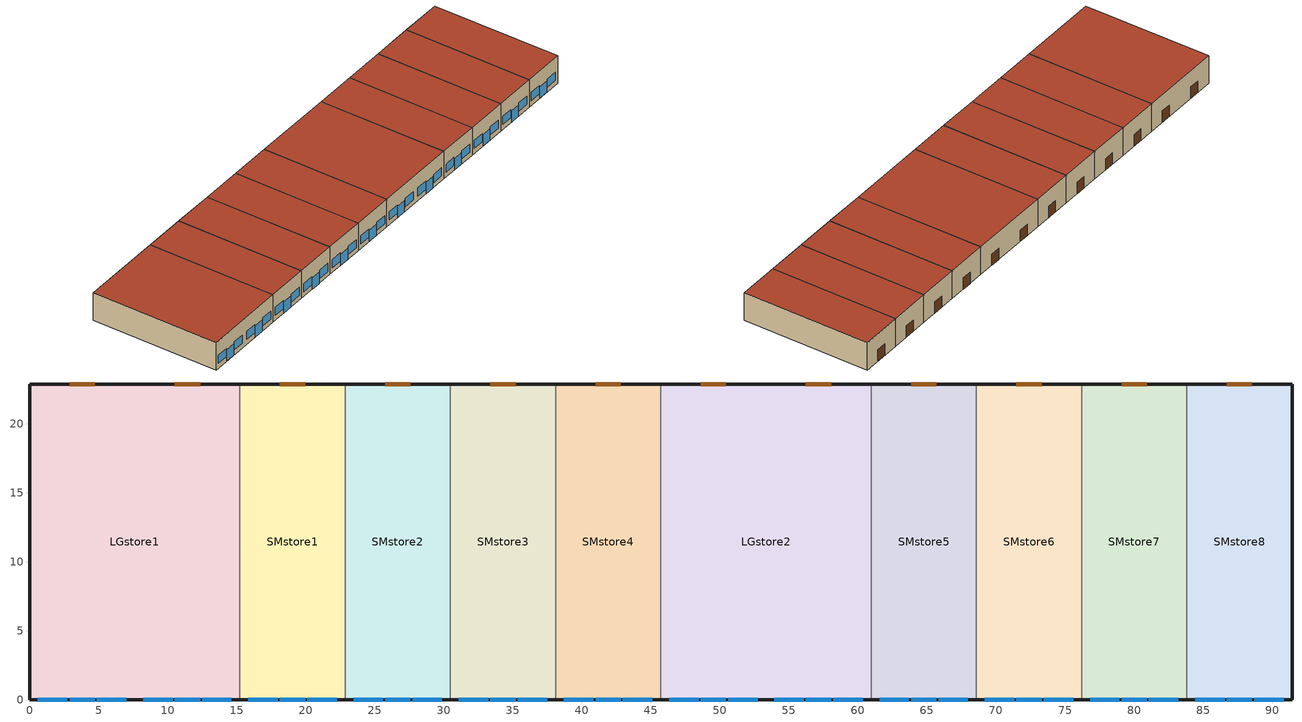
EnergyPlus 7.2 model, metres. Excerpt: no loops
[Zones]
LGstore1
 floor ground (ext-slab): 0,22.86 15.24,22.86 15.24,0 0,0 z0
 wall outside (Steel Frame Non-res Ext Wall): 15.24,22.86 0,22.86 0,0 15.24,0 z0:5.18
 wall to SMstore1 (int-walls): 15.24,0 15.24,22.86 z0:5.18
 window (Window Non-res Fixed): 2.9,0 4.73,0 / 10.52,0 12.35,0 z0:2.13; 0.61,0 2.74,0 / 4.88,0 7.01,0 / 8.23,0 10.36,0 / 12.5,0 14.63,0 z0.91:2.43
 door (Swinging Door Non-res): 4.73,22.86 2.9,22.86 / 12.35,22.86 10.52,22.86 z0:2.13
 roof outside (IEAD Non-res Roof): 15.24,22.86 0,22.86 0,0 15.24,0 z5.18
LGstore2
 floor ground (ext-slab): 45.72,22.86 60.96,22.86 60.96,0 45.72,0 z0
 wall outside (Steel Frame Non-res Ext Wall): 45.72,0 60.96,0 / 60.96,22.86 45.72,22.86 z0:5.18
 wall to SMstore4 (int-walls): 45.72,22.86 45.72,0 z0:5.18
 wall to SMstore5 (int-walls): 60.96,0 60.96,22.86 z0:5.18
 window (Window Non-res Fixed): 48.62,0 50.44,0 / 56.24,0 58.06,0 z0:2.13; 46.33,0 48.46,0 / 50.6,0 52.73,0 / 53.95,0 56.08,0 / 58.22,0 60.35,0 z0.91:2.43
 door (Swinging Door Non-res): 50.44,22.86 48.62,22.86 / 58.06,22.86 56.24,22.86 z0:2.13
 roof outside (IEAD Non-res Roof): 60.96,22.86 45.72,22.86 45.72,0 60.96,0 z5.18
SMstore1
 floor ground (ext-slab): 15.24,22.86 22.86,22.86 22.86,0 15.24,0 z0
 wall outside (Steel Frame Non-res Ext Wall): 15.24,0 22.86,0 / 22.86,22.86 15.24,22.86 z0:5.18
 wall to SMstore2 (int-walls): 22.86,0 22.86,22.86 z0:5.18
 window (Window Non-res Fixed): 18.14,0 19.97,0 z0:2.13; 15.85,0 17.98,0 / 20.12,0 22.25,0 z0.91:2.43
 door (Swinging Door Non-res): 19.97,22.86 18.14,22.86 z0:2.13
 roof outside (IEAD Non-res Roof): 22.86,22.86 15.24,22.86 15.24,0 22.86,0 z5.18
SMstore2
 floor ground (ext-slab): 22.86,22.86 30.48,22.86 30.48,0 22.86,0 z0
 wall outside (Steel Frame Non-res Ext Wall): 22.86,0 30.48,0 / 30.48,22.86 22.86,22.86 z0:5.18
 wall to SMstore3 (int-walls): 30.48,0 30.48,22.86 z0:5.18
 window (Window Non-res Fixed): 25.76,0 27.58,0 z0:2.13; 23.47,0 25.6,0 / 27.74,0 29.87,0 z0.91:2.43
 door (Swinging Door Non-res): 27.58,22.86 25.76,22.86 z0:2.13
 roof outside (IEAD Non-res Roof): 30.48,22.86 22.86,22.86 22.86,0 30.48,0 z5.18
SMstore3
 floor ground (ext-slab): 30.48,22.86 38.1,22.86 38.1,0 30.48,0 z0
 wall outside (Steel Frame Non-res Ext Wall): 30.48,0 38.1,0 / 38.1,22.86 30.48,22.86 z0:5.18
 wall to SMstore4 (int-walls): 38.1,0 38.1,22.86 z0:5.18
 window (Window Non-res Fixed): 33.38,0 35.2,0 z0:2.13; 31.09,0 33.22,0 / 35.36,0 37.49,0 z0.91:2.43
 door (Swinging Door Non-res): 35.2,22.86 33.38,22.86 z0:2.13
 roof outside (IEAD Non-res Roof): 38.1,22.86 30.48,22.86 30.48,0 38.1,0 z5.18
SMstore4
 floor ground (ext-slab): 38.1,22.86 45.72,22.86 45.72,0 38.1,0 z0
 wall outside (Steel Frame Non-res Ext Wall): 38.1,0 45.72,0 / 45.72,22.86 38.1,22.86 z0:5.18
 window (Window Non-res Fixed): 41,0 42.82,0 z0:2.13; 38.71,0 40.84,0 / 42.98,0 45.11,0 z0.91:2.43
 door (Swinging Door Non-res): 42.82,22.86 41,22.86 z0:2.13
 roof outside (IEAD Non-res Roof): 45.72,22.86 38.1,22.86 38.1,0 45.72,0 z5.18
SMstore5
 floor ground (ext-slab): 60.96,22.86 68.58,22.86 68.58,0 60.96,0 z0
 wall outside (Steel Frame Non-res Ext Wall): 60.96,0 68.58,0 / 68.58,22.86 60.96,22.86 z0:5.18
 wall to SMstore6 (int-walls): 68.58,0 68.58,22.86 z0:5.18
 window (Window Non-res Fixed): 63.86,0 65.68,0 z0:2.13; 61.57,0 63.7,0 / 65.84,0 67.97,0 z0.91:2.43
 door (Swinging Door Non-res): 65.68,22.86 63.86,22.86 z0:2.13
 roof outside (IEAD Non-res Roof): 68.58,22.86 60.96,22.86 60.96,0 68.58,0 z5.18
SMstore6
 floor ground (ext-slab): 68.58,22.86 76.2,22.86 76.2,0 68.58,0 z0
 wall outside (Steel Frame Non-res Ext Wall): 68.58,0 76.2,0 / 76.2,22.86 68.58,22.86 z0:5.18
 wall to SMstore7 (int-walls): 76.2,0 76.2,22.86 z0:5.18
 window (Window Non-res Fixed): 71.48,0 73.3,0 z0:2.13; 69.19,0 71.32,0 / 73.46,0 75.59,0 z0.91:2.43
 door (Swinging Door Non-res): 73.3,22.86 71.48,22.86 z0:2.13
 roof outside (IEAD Non-res Roof): 76.2,22.86 68.58,22.86 68.58,0 76.2,0 z5.18
SMstore7
 floor ground (ext-slab): 76.2,22.86 83.82,22.86 83.82,0 76.2,0 z0
 wall outside (Steel Frame Non-res Ext Wall): 76.2,0 83.82,0 / 83.82,22.86 76.2,22.86 z0:5.18
 wall to SMstore8 (int-walls): 83.82,0 83.82,22.86 z0:5.18
 window (Window Non-res Fixed): 79.1,0 80.92,0 z0:2.13; 76.81,0 78.94,0 / 81.08,0 83.21,0 z0.91:2.43
 door (Swinging Door Non-res): 80.92,22.86 79.1,22.86 z0:2.13
 roof outside (IEAD Non-res Roof): 83.82,22.86 76.2,22.86 76.2,0 83.82,0 z5.18
SMstore8
 floor ground (ext-slab): 83.82,22.86 91.44,22.86 91.44,0 83.82,0 z0
 wall outside (Steel Frame Non-res Ext Wall): 83.82,0 91.44,0 91.44,22.86 83.82,22.86 z0:5.18
 window (Window Non-res Fixed): 86.72,0 88.54,0 z0:2.13; 84.43,0 86.56,0 / 88.7,0 90.83,0 z0.91:2.43
 door (Swinging Door Non-res): 88.54,22.86 86.72,22.86 z0:2.13
 roof outside (IEAD Non-res Roof): 91.44,22.86 83.82,22.86 83.82,0 91.44,0 z5.18
[Building]
Ref Bldg Strip Mall New2004_v1.3_5.0: North Axis {deg}=0; Terrain=City; Loads Convergence Tolerance Value=0.04; Temperature Convergence Tolerance Value {deltaC}=0.2; Solar Distribution=FullInteriorAndExterior; Maximum Number of Warmup Days=25; Minimum Number of Warmup Days=6
[Site:Location]
USA IL-CHICAGO-OHARE: Latitude {deg}=41.77; Longitude {deg}=-87.75; Time Zone {hr}=-6; Elevation {m}=190
[SizingPeriod:DesignDay] Day of Month=21; Humidity Condition Type=Wetbulb; Barometric Pressure {Pa}=99063; Rain Indicator=No; Snow Indicator=No; Daylight Saving Time Indicator=No; Solar Model Indicator=ASHRAEClearSky
Name | Month | Day Type | Maximum Dry-Bulb Temperature {C} | Daily Dry-Bulb Temperature Range {deltaC} | Wetbulb or DewPoint at Maximum Dry-Bulb {C} | Wind Speed {m/s} | Wind Direction {deg} | Sky Clearness
CHICAGO Ann Htg 99.6% Condns DB | 1 | WinterDesignDay | -20.6 | 0 | -20.6 | 4.9 | 270 | 0
CHICAGO Ann Clg .4% Condns WB=>MDB | 7 | SummerDesignDay | 31.2 | 10.7 | 25.5 | 5.3 | 230 | 1
[Site:WaterMainsTemperature]
Calculation Method=CORRELATION; Annual Average Outdoor Air Temperature {C}=9.69; Maximum Difference In Monthly Average Outdoor Air Temperatures {deltaC}=28.1
[Site:GroundTemperature:BuildingSurface]
19.527, 19.502, 19.536, 19.598, 20.002, 21.64, 22.225, 22.375, 21.449, 20.121, 19.802, 19.633
[Construction]
Steel Frame Non-res Ext Wall: Wood Siding, Steel Frame NonRes Wall Insulation, 1/2IN Gypsum
IEAD Non-res Roof: Roof Membrane, IEAD NonRes Roof Insulation, Metal Decking
ext-slab: HW CONCRETE
int-walls: 1/2IN Gypsum, 1/2IN Gypsum
Window Non-res Fixed: NonRes Fixed Assembly Window
Swinging Door Non-res: Opaque Door panel NonRes
InteriorFurnishings: Std Wood 6inch
[Material] Thermal Absorptance=0.9
Name | Roughness | Thickness {m} | Conductivity {W/m-K} | Density {kg/m3} | Specific Heat {J/kg-K} | Solar Absorptance | Visible Absorptance
Steel Frame NonRes Wall Insulation | MediumRough | 0.0870565 | 0.049 | 265 | 836.8 | 0.7 | 0.7
IEAD NonRes Roof Insulation | MediumRough | 0.127339 | 0.049 | 265 | 836.8 | 0.7 | 0.7
Std Wood 6inch | MediumSmooth | 0.15 | 0.12 | 540 | 1210 | 0.7 | 0.7
Wood Siding | MediumSmooth | 0.01 | 0.11 | 544.62 | 1210 | 0.78 | 0.78
1/2IN Gypsum | Smooth | 0.0127 | 0.16 | 784.9 | 830 | 0.92 | 0.92
HW CONCRETE | Rough | 0.1016 | 1.311 | 2240 | 836.8 | 0.7 | 0.7
Roof Membrane | VeryRough | 0.0095 | 0.16 | 1121.29 | 1460 | 0.7 | 0.7
Metal Decking | MediumSmooth | 0.0015 | 45.006 | 7680 | 418.4 | 0.7 | 0.3
[WindowMaterial:SimpleGlazingSystem]
NonRes Fixed Assembly Window: U-Factor {W/m2-K}=3.23646; Solar Heat Gain Coefficient=0.39
[Material:NoMass]
Opaque Door panel NonRes: Roughness=MediumRough; Thermal Resistance {m2-K/W}=0.101897; Thermal Absorptance=0.9; Solar Absorptance=0.7; Visible Absorptance=0.7
[Zone] Type=1; Multiplier=1; Floor Area {m2}=autocalculate; Part of Total Floor Area=Yes
LGstore1; LGstore2; SMstore1; SMstore2; SMstore3; SMstore4; SMstore5; SMstore6; SMstore7; SMstore8
[People] Number of People Schedule=BLDG_OCC_SCH; Number of People Calculation Method=Area/Person; Zone Floor Area per Person {m2/person}=6.19; Fraction Radiant=0.3; Sensible Heat Fraction=AUTOCALCULATE; Activity Level Schedule=ACTIVITY_SCH; Enable ASHRAE 55 Comfort Warnings=No; Mean Radiant Temperature Calculation Type=ZoneAveraged; Work Efficiency Schedule=WORK_EFF_SCH; Clothing Insulation Schedule=CLOTHING_SCH; Air Velocity Schedule=AIR_VELO_SCH; Thermal Comfort Model 1 Type=FANGER
Name | Zone or ZoneList
LGstore1 People | LGstore1
LGstore2 People | LGstore2
SMstore1 People | SMstore1
SMstore2 People | SMstore2
SMstore3 People | SMstore3
SMstore4 People | SMstore4
SMstore5 People | SMstore5
SMstore6 People | SMstore6
SMstore7 People | SMstore7
SMstore8 People | SMstore8
[Lights] Schedule=BLDG_LIGHT_SCH; Design Level Calculation Method=Watts/Area; Return Air Fraction=0; Fraction Radiant=0.7; Fraction Visible=0.2; Fraction Replaceable=1; Return Air Fraction Calculated from Plenum Temperature=No
Name | Zone or ZoneList | Watts per Zone Floor Area {W/m2}
LGstore1_Lights | LGstore1 | 23.99
LGstore2_Lights | LGstore2 | 13.77
SMstore1_Lights | SMstore1 | 23.99
SMstore2_Lights | SMstore2 | 18.29
SMstore3_Lights | SMstore3 | 18.29
SMstore4_Lights | SMstore4 | 18.29
SMstore5_Lights | SMstore5 | 13.77
SMstore6_Lights | SMstore6 | 13.77
SMstore7_Lights | SMstore7 | 13.77
SMstore8_Lights | SMstore8 | 13.77
[ElectricEquipment] Schedule=BLDG_EQUIP_SCH; Design Level Calculation Method=Watts/Area; Watts per Zone Floor Area {W/m2}=4.3; Fraction Latent=0; Fraction Radiant=0.5; Fraction Lost=0
Name | Zone or ZoneList
LGstore1_MiscPlug_Equip | LGstore1
LGstore2_MiscPlug_Equip | LGstore2
SMstore1_MiscPlug_Equip | SMstore1
SMstore2_MiscPlug_Equip | SMstore2
SMstore3_MiscPlug_Equip | SMstore3
SMstore4_MiscPlug_Equip | SMstore4
SMstore5_MiscPlug_Equip | SMstore5
SMstore6_MiscPlug_Equip | SMstore6
SMstore7_MiscPlug_Equip | SMstore7
SMstore8_MiscPlug_Equip | SMstore8
[Exterior:Lights]
Exterior Facade Lighting: Schedule=ALWAYS_ON; Design Level {W}=11485; Control Option=AstronomicalClock
[ZoneInfiltration:DesignFlowRate] Schedule=INFIL_HALF_ON_SCH; Design Flow Rate Calculation Method=Flow/ExteriorArea; Flow per Exterior Surface Area {m3/s-m2}=0.000302; Constant Term Coefficient=1; Temperature Term Coefficient=0; Velocity Term Coefficient=0; Velocity Squared Term Coefficient=0
Name | Zone or ZoneList
LGstore1_Infiltration | LGstore1
LGstore2_Infiltration | LGstore2
SMstore1_Infiltration | SMstore1
SMstore2_Infiltration | SMstore2
SMstore3_Infiltration | SMstore3
SMstore4_Infiltration | SMstore4
SMstore5_Infiltration | SMstore5
SMstore6_Infiltration | SMstore6
SMstore7_Infiltration | SMstore7
SMstore8_Infiltration | SMstore8
[InternalMass] Construction=InteriorFurnishings
Name | Zone | Surface Area {m2}
LGstore1 Internal Mass | LGstore1 | 696.7728
LGstore2 Internal Mass | LGstore2 | 696.7728
SMstore1 Internal Mass | SMstore1 | 348.3864
SMstore2 Internal Mass | SMstore2 | 348.3864
SMstore3 Internal Mass | SMstore3 | 348.3864
SMstore4 Internal Mass | SMstore4 | 348.3864
SMstore5 Internal Mass | SMstore5 | 348.3864
SMstore6 Internal Mass | SMstore6 | 348.3864
SMstore7 Internal Mass | SMstore7 | 348.3864
SMstore8 Internal Mass | SMstore8 | 348.3864
[AvailabilityManager:NightCycle] Applicability Schedule=ALWAYS_ON; Fan Schedule=HVACOperationSchd; Control Type=CycleOnAny; Thermostat Tolerance {deltaC}=1; Cycling Run Time {s}=1800
PSZ-AC_10:10 Availability Manager; PSZ-AC_1:1 Availability Manager; PSZ-AC_2:2 Availability Manager; PSZ-AC_3:3 Availability Manager; PSZ-AC_4:4 Availability Manager; PSZ-AC_5:5 Availability Manager; PSZ-AC_6:6 Availability Manager; PSZ-AC_7:7 Availability Manager; PSZ-AC_8:8 Availability Manager; PSZ-AC_9:9 Availability Manager
[UtilityCost:Tariff]
Name | Output Meter | Conversion Factor Choice | Demand Window Length | Monthly Charge or Variable | Group
PSI_LLF_LowLoadFactorService | Electricity:Facility | kWh | HalfHour | 15 | Comm Elect
PSI_CS_CommercialElectricService | Electricity:Facility | kWh |  | 9.4 | Comm Elect
IN_EIAMonthlyRateGas | Gas:Facility | MCF |  | 0 | Comm Gas
[UtilityCost:Charge:Block] Source Variable=totalEnergy; Season=Annual; Category Variable=EnergyCharges
Name | Tariff | Block Size 1 Value or Variable | Block 1 Cost per Unit Value or Variable | Block Size 2 Value or Variable | Block 2 Cost per Unit Value or Variable | Block Size 3 Value or Variable | Block 3 Cost per Unit Value or Variable | Block Size 4 Value or Variable | Block 4 Cost per Unit Value or Variable | Block Size Multiplier Value or Variable
AnnualEnergyCharge | PSI_LLF_LowLoadFactorService | 300 | 0.108222 | 700 | 0.087021 | 1500 | 0.07842 | remaining | 0.05832
AnnualDemandBaseCharge | PSI_LLF_LowLoadFactorService | 190 | 0 | 110 | 0.051773 | remaining | 0.046965 |  |  | TotalDemand
AnnualEnergyCharge | PSI_CS_CommercialElectricService | 300 | 0.082409 | 700 | 0.072873 | 1500 | 0.061696 | remaining | 0.041179
[UtilityCost:Charge:Simple] Season=Annual
Name | Tariff | Source Variable | Category Variable | Cost per Unit Value or Variable
FuelCostAdjustEnergyCharge | PSI_LLF_LowLoadFactorService | totalEnergy | EnergyCharges | 0.002028
QualPollutionControlAdjustEnergyCharge | PSI_LLF_LowLoadFactorService | totalEnergy | EnergyCharges | 0.000536
SoxNoxRiderAdjustEnergyCharge | PSI_LLF_LowLoadFactorService | totalEnergy | EnergyCharges | 0.001127
DSMRiderAdjustEnergyCharge | PSI_LLF_LowLoadFactorService | totalEnergy | EnergyCharges | -0.00037
PurchPowerTrackerAdjustEnergyCharge | PSI_LLF_LowLoadFactorService | totalEnergy | EnergyCharges | -3.1e-05
MidwestISOAdjustEnergyCharge | PSI_LLF_LowLoadFactorService | totalEnergy | EnergyCharges | -0.000216
CleanCoalRiderEnergyCharge | PSI_LLF_LowLoadFactorService | totalEnergy | EnergyCharges | 0.000833
TaxofeightPercent | PSI_LLF_LowLoadFactorService | SubTotal | Taxes | 0.08
FuelCostAdjustEnergyCharge | PSI_CS_CommercialElectricService | totalEnergy | EnergyCharges | 0.002028
QualPollutionControlAdjustEnergyCharge | PSI_CS_CommercialElectricService | totalEnergy | EnergyCharges | 0.000536
SoxNoxRiderAdjustEnergyCharge | PSI_CS_CommercialElectricService | totalEnergy | EnergyCharges | 0.001127
DSMRiderAdjustEnergyCharge | PSI_CS_CommercialElectricService | totalEnergy | EnergyCharges | 0.000021
PurchPowerTrackerAdjustEnergyCharge | PSI_CS_CommercialElectricService | totalEnergy | EnergyCharges | 0.000034
MidwestISOAdjustEnergyCharge | PSI_CS_CommercialElectricService | totalEnergy | EnergyCharges | -0.000203
CleanCoalRiderEnergyCharge | PSI_CS_CommercialElectricService | totalEnergy | EnergyCharges | 0.000807
TaxofeightPercent | PSI_CS_CommercialElectricService | SubTotal | Taxes | 0.08
MonthlyRateGasCharge | IN_EIAMonthlyRateGas | totalEnergy | EnergyCharges | IN_MonthlyGasRates
TaxofEightPercent | IN_EIAMonthlyRateGas | SubTotal | Taxes | 0.08
[UtilityCost:Qualify] Variable=TotalDemand; Threshold Value or Variable=75; Season=Annual; Threshold Test=Count
Name | Tariff | Qualify Type | Number of Months
MinDemand75kw | PSI_LLF_LowLoadFactorService | Minimum | 12
MaxDemand75kw | PSI_CS_CommercialElectricService | Maximum | 1
[UtilityCost:Variable]
IN_MonthlyGasRates: Tariff=IN_EIAMonthlyRateGas; Variable Type=Currency; January Value=8.22; February Value=7.51; March Value=8.97; April Value=9.01; May Value=9.16; June Value=10.44; July Value=10.32; August Value=10.13; September Value=9.2; October Value=8.18; November Value=7.83; December Value=7.63
[Schedule:Compact]
ALWAYS_ON: Through: 12/31, For: AllDays, Until: 24:00, 1
BLDG_EQUIP_SCH: Through: 12/31, For: Weekdays, Until: 07:00, 0.2, Until: 08:00, 0.4, Until: 09:00, 0.7, Until: 18:00, 0.9, Until: 20:00, 0.8, Until: 21:00, 0.7, Until: 22:00, 0.4, Until: 24:00, 0.2, For: Saturday, Until: 07:00, 0.15, Until: 08:00, 0.3, Until: 09:00, 0.5, Until: 10:00, 0.8, Until: 18:00, 0.9, Until: 19:00, 0.7, Until: 21:00, 0.5, Until: 22:00, 0.3, Until: 24:00, 0.15, For: SummerDesignDay, Until: 24:00, 1, For: WinterDesignDay, Until: 24:00, 0, For: Sunday Holidays AllOtherDays, Until: 08:00, 0.15, Until: 10:00, 0.3, Until: 12:00, 0.6, Until: 17:00, 0.8, Until: 18:00, 0.6, Until: 19:00, 0.4, Until: 24:00, 0.15
BLDG_LIGHT_SCH: Through: 12/31, For: Weekdays, Until: 07:00, 0.05, Until: 08:00, 0.2, Until: 09:00, 0.5, Until: 18:00, 0.9, Until: 20:00, 0.6, Until: 21:00, 0.5, Until: 22:00, 0.2, Until: 24:00, 0.05, For: Saturday, Until: 07:00, 0.05, Until: 08:00, 0.1, Until: 09:00, 0.3, Until: 10:00, 0.6, Until: 18:00, 0.9, Until: 19:00, 0.5, Until: 21:00, 0.3, Until: 22:00, 0.1, Until: 24:00, 0.05, For: SummerDesignDay, Until: 24:00, 1, For: WinterDesignDay, Until: 24:00, 0, For: Sunday Holidays AllOtherDays, Until: 08:00, 0.05, Until: 10:00, 0.1, Until: 12:00, 0.4, Until: 17:00, 0.6, Until: 18:00, 0.4, Until: 19:00, 0.2, Until: 24:00, 0.05
BLDG_OCC_SCH: Through: 12/31, For: Weekdays, Until: 07:00, 0, Until: 08:00, 0.1, Until: 09:00, 0.2, Until: 11:00, 0.5, Until: 15:00, 0.7, Until: 16:00, 0.8, Until: 17:00, 0.7, Until: 19:00, 0.5, Until: 21:00, 0.3, Until: 24:00, 0, For: SummerDesignDay WinterDesignDay, Until: 24:00, 1, For: Saturday, Until: 07:00, 0, Until: 08:00, 0.1, Until: 09:00, 0.2, Until: 10:00, 0.5, Until: 11:00, 0.6, Until: 17:00, 0.8, Until: 18:00, 0.6, Until: 21:00, 0.2, Until: 22:00, 0.1, Until: 24:00, 0, For: AllOtherDays, Until: 09:00, 0, Until: 10:00, 0.1, Until: 12:00, 0.2, Until: 17:00, 0.4, Until: 18:00, 0.2, Until: 19:00, 0.1, Until: 24:00, 0
INFIL_HALF_ON_SCH: Through: 12/31, For: Weekdays SummerDesignDay, Until: 06:00, 1, Until: 21:00, 0.5, Until: 24:00, 1, For: Saturday, Until: 06:00, 1, Until: 22:00, 0.5, Until: 24:00, 1, For: WinterDesignDay, Until: 24:00, 1, For: Sunday Holidays AllOtherDays, Until: 08:00, 1, Until: 17:00, 0.5, Until: 24:00, 1
CLOTHING_SCH: Through: 04/30, For: AllDays, Until: 24:00, 1, Through: 09/30, For: AllDays, Until: 24:00, 0.5, Through: 12/31, For: AllDays, Until: 24:00, 1
ACTIVITY_SCH: Through: 12/31, For: AllDays, Until: 24:00, 120
AIR_VELO_SCH: Through: 12/31, For: AllDays, Until: 24:00, 0.2
WORK_EFF_SCH: Through: 12/31, For: AllDays, Until: 24:00, 0
HVACOperationSchd: Through: 12/31, For: Weekdays SummerDesignDay, Until: 06:00, 0, Until: 21:00, 1, Until: 24:00, 0, For: Saturday WinterDesignDay, Until: 06:00, 0, Until: 22:00, 1, Until: 24:00, 0, For: AllOtherDays, Until: 08:00, 0, Until: 19:00, 1, Until: 24:00, 0
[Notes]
DOE Commercial Reference Building
Strip Mall, new construction 90.1-2004
EnergyPlus Version 5.0
ASHRAE Standards 90.1-2004 and 62-1999
Description:  Single story, 10 single-zone stores, double size on end and middle.
Form:         Area = 2090 m2 (22,500 ft2);  single size store 174 m2 (1,875 ft2)
Number of Stories = 1; Shape = rectangle
Envelope:     Envelope thermal properties vary with climate according to ASHRAE Standard 90.1-2004.
Opaque constructions: steel frame walls; built-up flat roof (insulation above deck); slab-on-grade floor
Windows: window-to-wall ratio = 10.5% overall, but south wall is the only wall with glazing (26.24%)
Infiltration = 0.4 cfm/ft2 above grade wall area at 0.3 in wc (75 Pa) adjusted to 0.016 in wc (4 Pa).
50% of full value when ventilation system on.
HVAC:         PSZ-AC, gas furnace
Economizers per 90.1-2004
Int. gains:   W/m2 (W/ft2)            lights          elec plug     gas plug
High LPD (2 stores):    23.99 (2.23)    4.3 (0.4)     0
Med LPD (3 stores):     18.29 (1.70)    4.3 (0.4)     0
Low LPD (5 stores):     13.77 (1.28)    4.3 (0.4)     0
People: 6.19 m2/person (15/1000ft2)
Detached Shading:               None
Daylight:                       None
Natural Ventilation:            None
Zonal Equipment:                None
Air Primary Loops:              PSZ-AC
Plant Loops:                    None
System Equipment Autosize:      Yes
Purchased Cooling:              None
Purchased Heating:              None
Coils:                          Coil:Cooling:DX:SingleSpeed; Coil:Heating:Gas
Pumps:                          None
Boilers:                        None
Chillers:                       None
Reference citation for the Commercial Reference Buildings:
Deru, M.; Field, K.; Studer, D.; Benne, K.; Griffith, B.; Torcellini, P;
Halverson, M.; Winiarski, D.; Liu, B.; Rosenberg, M.; Huang, J.;
Yazdanian, M.; Crawley, D. (2010).
U.S. Department of Energy Commercial Reference Building Models of the National Building Stock.
Washington, DC: U.S. Department of Energy, Energy Efficiency and
Renewable Energy, Office of Building Technologies.
***GENERAL SIMULATION PARAMETERS***
Number of Zones: 10
***HOLIDAYS & DAYLIGHT SAVINGS***
